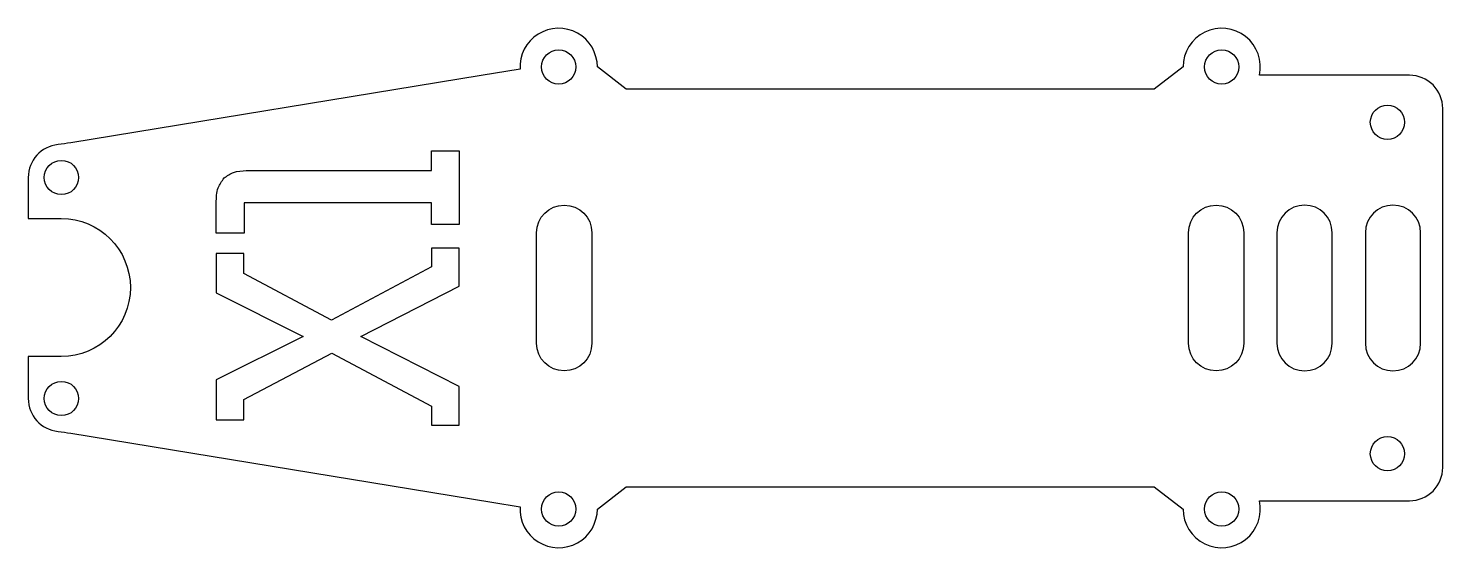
# Model space of a CAD drawing. Header units: millimetres. Extents: x -78 to 50, y -24 to 23.
import ezdxf

# ---------------------------------------------------------------- set-up
doc = ezdxf.new("R2010")
doc.units = ezdxf.units.MM
doc.layers.get('0').update_dxf_attribs({"linetype": 'CONTINUOUS'})

msp = doc.modelspace()

# ---------------------------------------------------------------- linework, layer by layer
for p, q in [((-41.5, 10.62), (-41.5, 12.4)), ((-41.5, 12.4), (-39, 12.4)), ((-39, 12.4), (-39, 5.75)), ((-58.27, 10.62), (-41.5, 10.62)), ((-60.99, 4.95), (-60.99, 7.7)), ((-41.5, 7.7), (-58.47, 7.7)), ((-58.47, 7.7), (-58.47, 4.95)), ((-41.5, 5.75), (-41.5, 7.7)), ((-39, 5.75), (-41.5, 5.75)), ((-58.47, 4.95), (-60.99, 4.95))]:
    msp.add_line(p, q)
for points in [[(36.92, -19.25), (47, -19.25, 0.414214), (50, -16.25), (50, 16.25, 0.414214), (47, 19.25), (36.93, 19.25), (33.42, 19.25, 1.114262), (26.5, 20), (23.9, 18), (-23.9, 18), (-26.5, 20, 1.026801), (-33.5, 19.81), (-37.01, 19.24), (-74.15, 13.14, -0.01468), (-75.31, 12.98, 0.384066), (-78, 10), (-78, 6.29), (-75.01, 6.29, -1), (-75.01, -6.21), (-78, -6.21), (-78, -10, 0.384068), (-75.31, -12.98, -0.014679), (-74.15, -13.14), (-36.06, -19.39), (-33.5, -19.81, 1.026956), (-26.5, -20), (-23.9, -18), (-20, -18), (23.9, -18), (26.5, -20, 1.114274), (33.42, -19.25)], [(-32, -5), (-32, 5, -1), (-27, 5), (-27, -5, -1)], [(27, -5), (27, 5, -1), (32, 5), (32, -5, -1)], [(40, -5), (40, 5, 1), (35, 5), (35, -5, 1)], [(48, -5), (48, 5, 1), (43, 5), (43, -5, 1)]]:
    msp.add_lwpolyline(points, format="xyb", close=True)
msp.add_lwpolyline([(-39, 3.61), (-41.5, 3.61), (-41.5, 1.92), (-50.55, -2.91), (-58.5, 1.32), (-58.5, 3.12), (-60.99, 3.12), (-60.99, -0.44), (-53.13, -4.4), (-60.99, -8.31), (-60.99, -11.93), (-58.5, -11.93), (-58.5, -10.1), (-50.54, -5.9), (-41.5, -10.68), (-41.5, -12.41), (-39, -12.41), (-39, -8.92), (-47.92, -4.38), (-39, 0.16)], close=True)
for centre in [(-30, 20), (30, 20), (45, 15), (-75, 10), (-75, -10), (45, -15), (-30, -20), (30, -20)]:
    msp.add_circle(centre, 1.55)
for points, knots in [([(-60.28, 9.96), (-60, 10.15), (-59.4, 10.57), (-58.67, 10.6), (-58.27, 10.62)], [0, 0, 0, 0, 0.0994081, 0.2151796, 0.2151796, 0.2151796, 0.2151796]), ([(-60.99, 7.7), (-60.98, 8.17), (-60.96, 9), (-60.48, 9.67), (-60.28, 9.96)], [0, 0, 0, 0, 0.1368876, 0.2414271, 0.2414271, 0.2414271, 0.2414271])]:
    msp.add_open_spline(points, degree=3, knots=knots)

doc.saveas('drawing.dxf')
